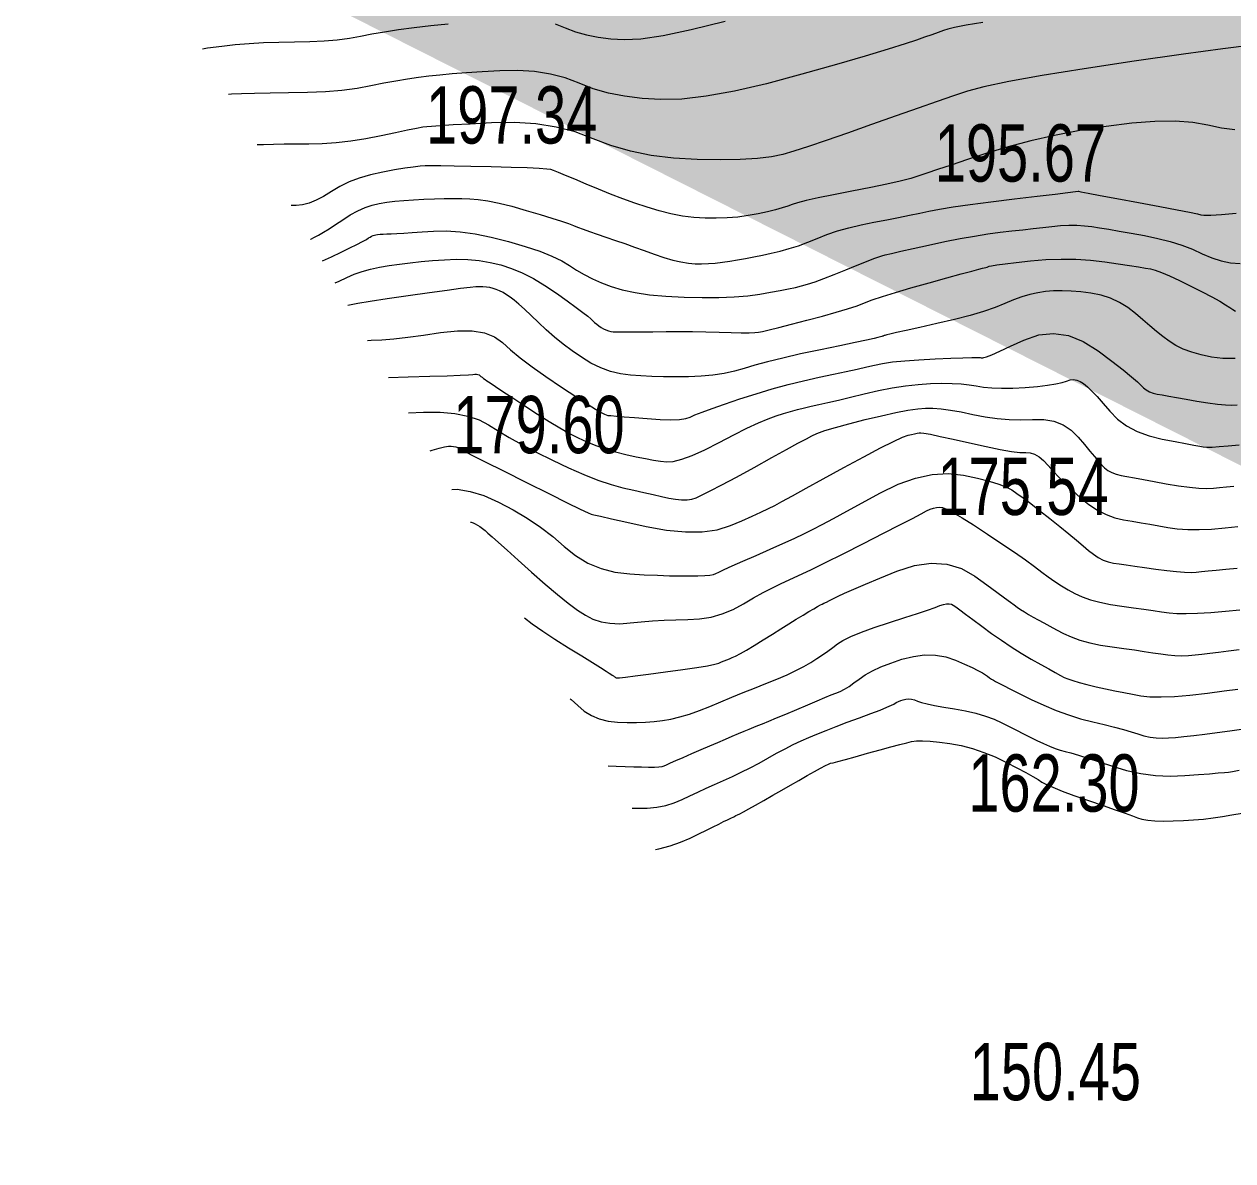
# Model space of a CAD drawing. Header units: metres. Extents: x 431006 to 434411, y 2469261 to 2473208.
# Drawn here: x 432199.1 to 432283.6, y 2470846.5 to 2470925.9 of the extents above; entities that cross this region are included whole.
import ezdxf

# ---------------------------------------------------------------- set-up
doc = ezdxf.new("R2010")
doc.units = ezdxf.units.M
doc.header["$MEASUREMENT"] = 0
for name, color, linetype, lineweight in [('CAO DO', 8, 'Continuous', 18), ('MH_DongMuc', 8, 'Continuous', 18), ('MH_DongMuc_Con', 8, 'Continuous', 18), ('thuc vat-ks', 8, 'Continuous', 18)]:
    doc.layers.add(name, color=color, linetype=linetype, lineweight=lineweight)
doc.styles.get("Standard").update_dxf_attribs({"font": 'arial.ttf'})
pattern_1 = [(0, (14.8, 7.6), (0, 20), [0, -20]), (0, (14.76, 7.848), (0, 20), [0, -20]), (0, (14.648, 8.07), (0, 20), [0, -20]), (0, (14.47, 8.248), (0, 20), [0, -20]), (0, (14.248, 8.36), (0, 20), [0, -20]), (0, (14, 8.4), (0, 20), [0, -20]), (0, (13.752, 8.36), (0, 20), [0, -20]), (0, (13.53, 8.248), (0, 20), [0, -20]), (0, (13.352, 8.07), (0, 20), [0, -20]), (0, (13.24, 7.848), (0, 20), [0, -20]), (0, (13.2, 7.6), (0, 20), [0, -20]), (0, (13.24, 7.352), (0, 20), [0, -20]), (0, (13.352, 7.13), (0, 20), [0, -20]), (0, (13.53, 6.952), (0, 20), [0, -20]), (0, (13.752, 6.84), (0, 20), [0, -20]), (0, (14, 6.8), (0, 20), [0, -20]), (0, (14.248, 6.84), (0, 20), [0, -20]), (0, (14.47, 6.952), (0, 20), [0, -20]), (0, (14.648, 7.13), (0, 20), [0, -20]), (0, (14.76, 7.352), (0, 20), [0, -20]), (0, (6.76, 15.352), (0, 20), [0, -20]), (0, (6.648, 15.13), (0, 20), [0, -20]), (0, (6.47, 14.952), (0, 20), [0, -20]), (0, (6.248, 14.84), (0, 20), [0, -20]), (0, (6, 14.8), (0, 20), [0, -20]), (0, (5.752, 14.84), (0, 20), [0, -20]), (0, (5.53, 14.952), (0, 20), [0, -20]), (0, (5.352, 15.13), (0, 20), [0, -20]), (0, (5.24, 15.352), (0, 20), [0, -20]), (0, (5.2, 15.6), (0, 20), [0, -20]), (0, (5.24, 15.848), (0, 20), [0, -20]), (0, (5.352, 16.07), (0, 20), [0, -20]), (0, (5.53, 16.248), (0, 20), [0, -20]), (0, (5.752, 16.36), (0, 20), [0, -20]), (0, (6, 16.4), (0, 20), [0, -20]), (0, (6.248, 16.36), (0, 20), [0, -20]), (0, (6.47, 16.248), (0, 20), [0, -20]), (0, (6.648, 16.07), (0, 20), [0, -20]), (0, (6.76, 15.848), (0, 20), [0, -20]), (0, (6.8, 15.6), (0, 20), [0, -20]), (0, (14, 4), (0, 20), [1.086, -18.914]), (0, (6, 12), (0, 20), [1.086, -18.914]), (90, (14, 4), (-20, 1e-15), [2.8, -17.2]), (90, (6, 12), (-20, 1e-15), [2.8, -17.2])]

msp = doc.modelspace()

# ---------------------------------------------------------------- hatches: boundary and pattern name
at = {"layer": 'thuc vat-ks'}
h = msp.add_hatch(dxfattribs=at)
h.set_pattern_fill('217B', color=9, scale=20, style=0, pattern_type=2)
h.set_pattern_definition(pattern_1)
edge = h.paths.add_edge_path()
edge.add_line((432575.457, 2470747.937), (432578.454, 2470760.209))
edge.add_line((432578.454, 2470760.209), (432590.329, 2470811.174))
edge.add_line((432590.329, 2470811.174), (432595.797, 2470826.052))
edge.add_line((432595.797, 2470826.052), (432582.638, 2470882.147))
edge.add_line((432582.638, 2470882.147), (432561.765, 2470924.616))
edge.add_line((432561.765, 2470924.616), (432540.583, 2470952.503))
edge.add_line((432540.583, 2470952.503), (432512.006, 2470982.444))
edge.add_line((432512.006, 2470982.444), (432503.661, 2470994.945))
edge.add_line((432503.661, 2470994.945), (432507.512, 2471000.395))
edge.add_line((432507.512, 2471000.395), (432535.434, 2470999.113))
edge.add_line((432535.434, 2470999.113), (432583.895, 2470965.456))
edge.add_line((432583.895, 2470965.456), (432610.211, 2470951.352))
edge.add_line((432610.211, 2470951.352), (432623.691, 2470947.826))
edge.add_line((432623.691, 2470947.826), (432634.282, 2470956.801))
edge.add_line((432634.282, 2470956.801), (432632.677, 2470968.341))
edge.add_line((432632.677, 2470968.341), (432599.942, 2470983.727))
edge.add_line((432599.942, 2470983.727), (432557.257, 2471004.241))
edge.add_line((432557.257, 2471004.241), (432524.495, 2471038.647))
edge.add_line((432524.495, 2471038.647), (432470.884, 2471087.745))
edge.add_line((432470.884, 2471087.745), (432456.121, 2471091.912))
edge.add_line((432456.121, 2471091.912), (432424.888, 2471086.787))
edge.add_line((432424.888, 2471086.787), (432396.646, 2471094.801))
edge.add_line((432396.646, 2471094.801), (432381.241, 2471097.365))
edge.add_line((432381.241, 2471097.365), (432364.873, 2471084.864))
edge.add_line((432364.873, 2471084.864), (432348.506, 2471068.517))
edge.add_line((432348.506, 2471068.517), (432326.04, 2471068.517))
edge.add_line((432326.04, 2471068.517), (432292.984, 2471081.338))
edge.add_line((432292.984, 2471081.338), (432248.921, 2471092.891))
edge.add_line((432248.921, 2471092.891), (432225.171, 2471096.097))
edge.add_line((432225.171, 2471096.097), (432214.581, 2471091.289))
edge.add_line((432214.581, 2471091.289), (432213.733, 2471062.473))
edge.add_line((432213.733, 2471062.473), (432205.657, 2470934.702))
h = msp.add_hatch(dxfattribs=at)
h.set_pattern_fill('217B', color=8, scale=20, style=0, pattern_type=2)
h.set_pattern_definition(pattern_1)
h.paths.add_polyline_path([(432372.385, 2470821.903), (432199.651, 2470839.669), (432199.149, 2470831.737), (432204.845, 2470808.981), (432302.084, 2470790.288), (432371.94, 2470787.082), (432383.815, 2470778.748), (432399.862, 2470740.924), (432412.713, 2470715.518), (432399.555, 2470680.899), (432402.764, 2470665.834), (432413.676, 2470658.141), (432432.29, 2470658.141), (432494.23, 2470701.734), (432557.547, 2470737.694), (432575.245, 2470747.066), (432578.454, 2470760.209), (432590.329, 2470811.174), (432595.797, 2470826.052), (432584.429, 2470874.513, -0.174545)])

# ---------------------------------------------------------------- linework, layer by layer
at = {"layer": 'MH_DongMuc', "color": 9, "lineweight": 0}
for points, elevation in [([(432266.11, 2470926.016), (432264.946, 2470925.82), (432264.133, 2470925.665), (432263.673, 2470925.552), (432263.359, 2470925.447), (432262.983, 2470925.319), (432262.544, 2470925.167), (432262.044, 2470924.99), (432261.481, 2470924.791), (432260.687, 2470924.525), (432259.488, 2470924.153), (432257.887, 2470923.675), (432255.883, 2470923.09), (432253.475, 2470922.398), (432250.993, 2470921.731), (432248.765, 2470921.221), (432246.791, 2470920.868), (432245.072, 2470920.672), (432243.606, 2470920.633), (432242.308, 2470920.71), (432241.09, 2470920.863), (432239.951, 2470921.091), (432238.893, 2470921.395), (432237.914, 2470921.774), (432236.941, 2470922.142), (432235.9, 2470922.413), (432234.791, 2470922.586), (432233.614, 2470922.663), (432232.369, 2470922.641), (432231.148, 2470922.571), (432230.042, 2470922.498), (432229.051, 2470922.424), (432228.175, 2470922.347), (432227.415, 2470922.269), (432226.69, 2470922.179), (432225.923, 2470922.065), (432225.113, 2470921.929), (432224.26, 2470921.77), (432223.364, 2470921.588), (432222.4, 2470921.413), (432221.343, 2470921.276), (432220.192, 2470921.177), (432218.948, 2470921.117), (432217.611, 2470921.094), (432216.324, 2470921.085), (432215.231, 2470921.067), (432214.333, 2470921.039), (432213.629, 2470921.001), (432213.421, 2470920.982)], 200), ([(432220.863, 2470907.829), (432221.152, 2470907.954), (432221.69, 2470908.206), (432222.196, 2470908.431), (432222.745, 2470908.628), (432223.338, 2470908.798), (432223.974, 2470908.94), (432224.652, 2470909.054), (432225.367, 2470909.15), (432226.108, 2470909.237), (432226.878, 2470909.317), (432227.674, 2470909.388), (432228.499, 2470909.451), (432229.327, 2470909.483), (432230.134, 2470909.463), (432230.921, 2470909.39), (432231.688, 2470909.264), (432232.435, 2470909.086), (432233.18, 2470908.844), (432233.942, 2470908.525), (432234.721, 2470908.13), (432235.518, 2470907.659), (432236.332, 2470907.111), (432237.085, 2470906.571), (432237.701, 2470906.122), (432238.178, 2470905.765), (432238.517, 2470905.498), (432238.718, 2470905.322), (432238.853, 2470905.195), (432238.994, 2470905.071), (432239.141, 2470904.952), (432239.295, 2470904.837), (432239.455, 2470904.726), (432239.619, 2470904.627), (432239.786, 2470904.547), (432239.954, 2470904.486), (432240.125, 2470904.443), (432240.297, 2470904.419), (432240.547, 2470904.407), (432240.948, 2470904.402), (432241.5, 2470904.402), (432242.203, 2470904.409), (432243.058, 2470904.422), (432243.987, 2470904.433), (432244.914, 2470904.435), (432245.839, 2470904.428), (432246.762, 2470904.412), (432247.682, 2470904.386), (432248.528, 2470904.363), (432249.226, 2470904.351), (432249.777, 2470904.351), (432250.18, 2470904.363), (432250.435, 2470904.387), (432250.716, 2470904.445), (432251.193, 2470904.557), (432251.868, 2470904.723), (432252.739, 2470904.944), (432253.807, 2470905.22), (432254.902, 2470905.511), (432255.853, 2470905.778), (432256.66, 2470906.021), (432257.322, 2470906.24), (432257.84, 2470906.435), (432258.378, 2470906.638), (432259.099, 2470906.879), (432260.002, 2470907.16), (432261.089, 2470907.479), (432262.358, 2470907.838), (432263.596, 2470908.18), (432264.587, 2470908.453), (432265.332, 2470908.657), (432265.831, 2470908.79), (432266.084, 2470908.854), (432266.207, 2470908.883), (432266.316, 2470908.911), (432266.411, 2470908.939), (432266.492, 2470908.967), (432266.559, 2470908.994), (432266.721, 2470909.031), (432267.09, 2470909.085), (432267.664, 2470909.159), (432268.444, 2470909.251), (432269.429, 2470909.361), (432270.508, 2470909.454), (432271.569, 2470909.494), (432272.61, 2470909.482), (432273.634, 2470909.416), (432274.638, 2470909.298), (432275.561, 2470909.163), (432276.34, 2470909.046), (432276.973, 2470908.948), (432277.462, 2470908.87), (432277.806, 2470908.81), (432278.137, 2470908.721), (432278.586, 2470908.556), (432279.152, 2470908.315), (432279.836, 2470907.998), (432280.638, 2470907.605), (432281.436, 2470907.2), (432282.106, 2470906.849), (432282.649, 2470906.551), (432283.066, 2470906.307), (432283.355, 2470906.117), (432283.567, 2470905.968), (432283.751, 2470905.849)], 190), ([(432227.502, 2470896.097), (432227.656, 2470896.148), (432228.144, 2470896.293), (432228.518, 2470896.383), (432228.778, 2470896.418), (432228.971, 2470896.417), (432229.143, 2470896.402), (432229.295, 2470896.372), (432229.427, 2470896.327), (432229.538, 2470896.268), (432229.806, 2470896.12), (432230.409, 2470895.808), (432231.348, 2470895.334), (432232.621, 2470894.696), (432234.23, 2470893.896), (432235.831, 2470893.102), (432237.084, 2470892.482), (432237.988, 2470892.038), (432238.544, 2470891.768), (432238.75, 2470891.673), (432238.93, 2470891.633), (432239.403, 2470891.529), (432240.17, 2470891.359), (432241.232, 2470891.125), (432242.587, 2470890.826), (432244.024, 2470890.564), (432245.331, 2470890.438), (432246.508, 2470890.449), (432247.556, 2470890.596), (432248.473, 2470890.881), (432249.279, 2470891.22), (432249.992, 2470891.53), (432250.612, 2470891.813), (432251.139, 2470892.068), (432251.572, 2470892.294), (432252.075, 2470892.569), (432252.808, 2470892.971), (432253.771, 2470893.498), (432254.965, 2470894.151), (432256.39, 2470894.931), (432257.802, 2470895.695), (432258.957, 2470896.304), (432259.856, 2470896.757), (432260.499, 2470897.054), (432260.885, 2470897.196), (432261.128, 2470897.254), (432261.338, 2470897.3), (432261.516, 2470897.334), (432261.663, 2470897.356), (432261.777, 2470897.366), (432261.992, 2470897.34), (432262.44, 2470897.257), (432263.121, 2470897.114), (432264.035, 2470896.914), (432265.181, 2470896.654), (432266.349, 2470896.397), (432267.325, 2470896.201), (432268.109, 2470896.067), (432268.702, 2470895.996), (432269.103, 2470895.986), (432269.41, 2470895.967), (432269.72, 2470895.868), (432270.032, 2470895.688), (432270.348, 2470895.428), (432270.667, 2470895.088), (432271.014, 2470894.693), (432271.414, 2470894.27), (432271.866, 2470893.819), (432272.372, 2470893.339), (432272.93, 2470892.831), (432273.518, 2470892.351), (432274.112, 2470891.956), (432274.712, 2470891.646), (432275.317, 2470891.422), (432275.929, 2470891.282), (432276.545, 2470891.183), (432277.162, 2470891.082), (432277.781, 2470890.977), (432278.403, 2470890.869), (432279.026, 2470890.758), (432279.685, 2470890.666), (432280.414, 2470890.616), (432281.213, 2470890.609), (432282.082, 2470890.643), (432283.021, 2470890.72), (432283.906, 2470890.808)], 180), ([(432239.944, 2470874.108), (432240.499, 2470874.085), (432241.131, 2470874.061), (432241.723, 2470874.04), (432242.275, 2470874.023), (432242.763, 2470874.014), (432243.165, 2470874.018), (432243.481, 2470874.035), (432243.71, 2470874.065), (432243.852, 2470874.109), (432244.009, 2470874.182), (432244.281, 2470874.304), (432244.668, 2470874.475), (432245.169, 2470874.693), (432245.786, 2470874.96), (432246.438, 2470875.241), (432247.046, 2470875.502), (432247.609, 2470875.744), (432248.127, 2470875.967), (432248.601, 2470876.169), (432249.035, 2470876.353), (432249.432, 2470876.52), (432249.792, 2470876.668), (432250.116, 2470876.798), (432250.403, 2470876.911), (432250.726, 2470877.039), (432251.159, 2470877.217), (432251.701, 2470877.445), (432252.352, 2470877.722), (432253.112, 2470878.048), (432253.874, 2470878.374), (432254.528, 2470878.651), (432255.074, 2470878.877), (432255.513, 2470879.053), (432255.845, 2470879.179), (432256.132, 2470879.3), (432256.438, 2470879.458), (432256.763, 2470879.655), (432257.107, 2470879.89), (432257.469, 2470880.163), (432257.886, 2470880.452), (432258.393, 2470880.734), (432258.99, 2470881.011), (432259.678, 2470881.281), (432260.456, 2470881.545), (432261.265, 2470881.75), (432262.044, 2470881.846), (432262.794, 2470881.833), (432263.515, 2470881.709), (432264.207, 2470881.476), (432264.832, 2470881.206), (432265.353, 2470880.97), (432265.768, 2470880.768), (432266.079, 2470880.601), (432266.285, 2470880.469), (432266.437, 2470880.358), (432266.582, 2470880.255), (432266.723, 2470880.161), (432266.858, 2470880.075), (432266.987, 2470879.998), (432267.189, 2470879.889), (432267.54, 2470879.709), (432268.041, 2470879.457), (432268.692, 2470879.134), (432269.493, 2470878.738), (432270.365, 2470878.331), (432271.23, 2470877.971), (432272.087, 2470877.659), (432272.938, 2470877.393), (432273.782, 2470877.175), (432274.58, 2470876.986), (432275.294, 2470876.807), (432275.925, 2470876.638), (432276.471, 2470876.479), (432276.934, 2470876.331), (432277.356, 2470876.205), (432277.783, 2470876.114), (432278.213, 2470876.058), (432278.648, 2470876.038), (432279.086, 2470876.053), (432279.573, 2470876.093), (432280.156, 2470876.151), (432280.833, 2470876.224), (432281.605, 2470876.315), (432282.471, 2470876.422), (432283.351, 2470876.539), (432284.164, 2470876.658)], 170)]:
    msp.add_lwpolyline(points, dxfattribs=dict(at, elevation=elevation))
at = {"layer": 'MH_DongMuc_Con', "color": 9, "lineweight": 0}
for points, elevation in [([(432211.609, 2470924.184), (432211.961, 2470924.238), (432212.962, 2470924.375), (432213.893, 2470924.478), (432214.864, 2470924.56), (432215.876, 2470924.618), (432216.927, 2470924.655), (432218.02, 2470924.669), (432219.094, 2470924.688), (432220.094, 2470924.737), (432221.019, 2470924.816), (432221.868, 2470924.926), (432222.643, 2470925.066), (432223.429, 2470925.22), (432224.314, 2470925.371), (432225.298, 2470925.518), (432226.381, 2470925.661), (432227.562, 2470925.801), (432228.762, 2470925.931)], 202), ([(432236.243, 2470925.913), (432236.944, 2470925.647), (432237.651, 2470925.374), (432238.414, 2470925.155), (432239.236, 2470924.99), (432240.114, 2470924.88), (432241.051, 2470924.824), (432242.216, 2470924.883), (432243.782, 2470925.118), (432245.747, 2470925.527), (432248.112, 2470926.111)], 202), ([(432284.897, 2470924.423), (432282.863, 2470924.179), (432280.124, 2470923.811), (432276.681, 2470923.317), (432273.178, 2470922.788), (432270.261, 2470922.314), (432267.931, 2470921.895), (432266.186, 2470921.53), (432265.028, 2470921.22), (432264.069, 2470920.9), (432262.92, 2470920.508), (432261.582, 2470920.044), (432260.056, 2470919.506), (432258.34, 2470918.896), (432256.643, 2470918.295), (432255.173, 2470917.785), (432253.931, 2470917.365), (432252.915, 2470917.036), (432252.127, 2470916.798), (432251.348, 2470916.63), (432250.362, 2470916.51), (432249.169, 2470916.439), (432247.769, 2470916.416), (432246.162, 2470916.442), (432244.502, 2470916.541), (432242.944, 2470916.736), (432241.488, 2470917.028), (432240.135, 2470917.416), (432238.883, 2470917.901), (432237.639, 2470918.371), (432236.309, 2470918.718), (432234.891, 2470918.94), (432233.386, 2470919.037), (432231.794, 2470919.01), (432230.305, 2470918.928), (432229.108, 2470918.859), (432228.203, 2470918.805), (432227.589, 2470918.764), (432227.268, 2470918.737), (432227, 2470918.696), (432226.548, 2470918.613), (432225.912, 2470918.487), (432225.091, 2470918.319), (432224.086, 2470918.109), (432223.005, 2470917.9), (432221.959, 2470917.737), (432220.946, 2470917.62), (432219.968, 2470917.549), (432219.023, 2470917.523), (432218.13, 2470917.518), (432217.308, 2470917.509), (432216.555, 2470917.496), (432215.872, 2470917.478), (432215.412, 2470917.462)], 198), ([(432283.717, 2470918.513), (432282.774, 2470918.647), (432281.825, 2470918.852), (432280.779, 2470919.041), (432279.545, 2470919.126), (432278.125, 2470919.108), (432276.517, 2470918.987), (432274.722, 2470918.762), (432272.877, 2470918.466), (432271.121, 2470918.13), (432269.453, 2470917.755), (432267.874, 2470917.341), (432266.383, 2470916.887), (432265.036, 2470916.445), (432263.887, 2470916.065), (432262.936, 2470915.747), (432262.185, 2470915.492), (432261.631, 2470915.299), (432261.081, 2470915.127), (432260.34, 2470914.934), (432259.408, 2470914.722), (432258.284, 2470914.49), (432256.968, 2470914.238), (432255.673, 2470913.991), (432254.607, 2470913.774), (432253.771, 2470913.587), (432253.166, 2470913.43), (432252.791, 2470913.303), (432252.488, 2470913.188), (432252.098, 2470913.066), (432251.622, 2470912.937), (432251.059, 2470912.801), (432250.409, 2470912.658), (432249.708, 2470912.528), (432248.987, 2470912.432), (432248.249, 2470912.371), (432247.492, 2470912.343), (432246.717, 2470912.35), (432245.928, 2470912.399), (432245.126, 2470912.5), (432244.314, 2470912.652), (432243.49, 2470912.856), (432242.654, 2470913.111), (432241.811, 2470913.401), (432240.964, 2470913.708), (432240.112, 2470914.033), (432239.255, 2470914.376), (432238.395, 2470914.735), (432237.606, 2470915.071), (432236.965, 2470915.339), (432236.472, 2470915.542), (432236.127, 2470915.678), (432235.929, 2470915.748), (432235.664, 2470915.784), (432235.115, 2470915.821), (432234.283, 2470915.859), (432233.168, 2470915.897), (432231.769, 2470915.936), (432230.352, 2470915.97), (432229.182, 2470915.994), (432228.26, 2470916.009), (432227.586, 2470916.013), (432227.16, 2470916.007), (432226.799, 2470915.981), (432226.321, 2470915.924), (432225.727, 2470915.836), (432225.017, 2470915.718), (432224.19, 2470915.568), (432223.339, 2470915.382), (432222.554, 2470915.154), (432221.837, 2470914.883), (432221.187, 2470914.57), (432220.603, 2470914.215), (432220.066, 2470913.874), (432219.551, 2470913.605), (432219.06, 2470913.408), (432218.592, 2470913.282), (432218.147, 2470913.229), (432217.808, 2470913.228)], 196), ([(432219.138, 2470910.879), (432219.162, 2470910.89), (432219.422, 2470911.015), (432219.709, 2470911.167), (432220.051, 2470911.366), (432220.446, 2470911.612), (432220.896, 2470911.904), (432221.399, 2470912.244), (432221.925, 2470912.58), (432222.444, 2470912.862), (432222.955, 2470913.09), (432223.457, 2470913.263), (432223.952, 2470913.381), (432224.47, 2470913.466), (432225.04, 2470913.538), (432225.664, 2470913.597), (432226.341, 2470913.643), (432227.071, 2470913.676), (432227.804, 2470913.699), (432228.491, 2470913.714), (432229.131, 2470913.72), (432229.724, 2470913.719), (432230.271, 2470913.71), (432230.848, 2470913.667), (432231.531, 2470913.564), (432232.321, 2470913.402), (432233.217, 2470913.18), (432234.219, 2470912.899), (432235.195, 2470912.608), (432236.012, 2470912.357), (432236.67, 2470912.146), (432237.168, 2470911.974), (432237.508, 2470911.843), (432237.807, 2470911.722), (432238.185, 2470911.579), (432238.64, 2470911.414), (432239.173, 2470911.229), (432239.785, 2470911.022), (432240.44, 2470910.801), (432241.105, 2470910.572), (432241.779, 2470910.336), (432242.464, 2470910.092), (432243.157, 2470909.841), (432243.83, 2470909.61), (432244.453, 2470909.427), (432245.024, 2470909.292), (432245.545, 2470909.205), (432246.014, 2470909.167), (432246.467, 2470909.163), (432246.936, 2470909.179), (432247.421, 2470909.215), (432247.923, 2470909.272), (432248.442, 2470909.349), (432248.978, 2470909.44), (432249.535, 2470909.541), (432250.111, 2470909.651), (432250.707, 2470909.77), (432251.323, 2470909.898), (432251.952, 2470910.045), (432252.587, 2470910.223), (432253.23, 2470910.431), (432253.879, 2470910.669), (432254.535, 2470910.937), (432255.221, 2470911.209), (432255.96, 2470911.459), (432256.753, 2470911.686), (432257.598, 2470911.892), (432258.497, 2470912.075), (432259.392, 2470912.243), (432260.224, 2470912.404), (432260.993, 2470912.558), (432261.701, 2470912.705), (432262.345, 2470912.844), (432263.075, 2470912.987), (432264.037, 2470913.145), (432265.231, 2470913.317), (432266.656, 2470913.503), (432268.314, 2470913.704), (432269.911, 2470913.892), (432271.155, 2470914.038), (432272.045, 2470914.142), (432272.581, 2470914.205), (432272.764, 2470914.227), (432272.769, 2470914.227), (432272.775, 2470914.227), (432272.78, 2470914.227), (432272.785, 2470914.227), (432272.79, 2470914.227), (432272.961, 2470914.195), (432273.464, 2470914.102), (432274.3, 2470913.946), (432275.469, 2470913.729), (432276.97, 2470913.451), (432278.479, 2470913.168), (432279.669, 2470912.94), (432280.54, 2470912.766), (432281.093, 2470912.647), (432281.327, 2470912.582), (432281.539, 2470912.561), (432282.022, 2470912.573), (432282.778, 2470912.617), (432283.806, 2470912.695)], 194), ([(432219.994, 2470909.365), (432220.625, 2470909.652), (432221.286, 2470909.971), (432221.895, 2470910.273), (432222.392, 2470910.524), (432222.777, 2470910.724), (432223.05, 2470910.872), (432223.21, 2470910.97), (432223.314, 2470911.036), (432223.417, 2470911.092), (432223.518, 2470911.136), (432223.617, 2470911.171), (432223.714, 2470911.194), (432223.835, 2470911.211), (432224.003, 2470911.228), (432224.218, 2470911.243), (432224.48, 2470911.256), (432224.79, 2470911.268), (432225.174, 2470911.285), (432225.662, 2470911.311), (432226.252, 2470911.346), (432226.944, 2470911.392), (432227.74, 2470911.446), (432228.627, 2470911.465), (432229.594, 2470911.403), (432230.641, 2470911.259), (432231.768, 2470911.034), (432232.975, 2470910.729), (432234.144, 2470910.384), (432235.155, 2470910.043), (432236.009, 2470909.706), (432236.705, 2470909.373), (432237.244, 2470909.043), (432237.729, 2470908.722), (432238.263, 2470908.415), (432238.846, 2470908.123), (432239.477, 2470907.844), (432240.158, 2470907.58), (432240.925, 2470907.344), (432241.816, 2470907.151), (432242.832, 2470907), (432243.972, 2470906.893), (432245.236, 2470906.829), (432246.509, 2470906.803), (432247.676, 2470906.813), (432248.735, 2470906.857), (432249.688, 2470906.936), (432250.534, 2470907.049), (432251.285, 2470907.177), (432251.952, 2470907.298), (432252.535, 2470907.412), (432253.034, 2470907.519), (432253.45, 2470907.62), (432253.872, 2470907.743), (432254.393, 2470907.917), (432255.013, 2470908.143), (432255.73, 2470908.421), (432256.546, 2470908.75), (432257.338, 2470909.073), (432257.984, 2470909.333), (432258.483, 2470909.529), (432258.836, 2470909.661), (432259.042, 2470909.73), (432259.279, 2470909.789), (432259.724, 2470909.893), (432260.376, 2470910.041), (432261.236, 2470910.233), (432262.304, 2470910.47), (432263.442, 2470910.713), (432264.513, 2470910.924), (432265.516, 2470911.103), (432266.453, 2470911.249), (432267.321, 2470911.363), (432268.134, 2470911.458), (432268.902, 2470911.547), (432269.625, 2470911.63), (432270.303, 2470911.706), (432270.937, 2470911.776), (432271.536, 2470911.829), (432272.114, 2470911.854), (432272.67, 2470911.852), (432273.203, 2470911.821), (432273.714, 2470911.762), (432274.261, 2470911.679), (432274.902, 2470911.574), (432275.637, 2470911.447), (432276.466, 2470911.3), (432277.388, 2470911.13), (432278.326, 2470910.936), (432279.2, 2470910.712), (432280.009, 2470910.459), (432280.755, 2470910.177), (432281.437, 2470909.866), (432282.09, 2470909.578), (432282.747, 2470909.368), (432283.41, 2470909.235), (432284.079, 2470909.179)], 192), ([(432283.741, 2470902.557), (432282.864, 2470902.559), (432282.071, 2470902.649), (432281.353, 2470902.801), (432280.699, 2470902.987), (432280.11, 2470903.21), (432279.584, 2470903.467), (432279.123, 2470903.76), (432278.686, 2470904.086), (432278.231, 2470904.442), (432277.76, 2470904.828), (432277.272, 2470905.245), (432276.768, 2470905.691), (432276.233, 2470906.117), (432275.655, 2470906.472), (432275.033, 2470906.756), (432274.368, 2470906.968), (432273.66, 2470907.11), (432272.95, 2470907.2), (432272.278, 2470907.256), (432271.645, 2470907.28), (432271.051, 2470907.27), (432270.495, 2470907.228), (432269.952, 2470907.148), (432269.396, 2470907.025), (432268.827, 2470906.858), (432268.245, 2470906.65), (432267.65, 2470906.398), (432266.977, 2470906.123), (432266.165, 2470905.845), (432265.211, 2470905.563), (432264.117, 2470905.278), (432262.883, 2470904.99), (432261.7, 2470904.726), (432260.762, 2470904.517), (432260.068, 2470904.36), (432259.618, 2470904.257), (432259.412, 2470904.207), (432259.334, 2470904.185), (432259.267, 2470904.165), (432259.212, 2470904.148), (432259.167, 2470904.133), (432259.134, 2470904.121), (432259.098, 2470904.107), (432259.042, 2470904.09), (432258.969, 2470904.069), (432258.877, 2470904.044), (432258.766, 2470904.015), (432258.51, 2470903.956), (432257.983, 2470903.842), (432257.183, 2470903.672), (432256.111, 2470903.446), (432254.766, 2470903.165), (432253.369, 2470902.866), (432252.138, 2470902.585), (432251.073, 2470902.322), (432250.174, 2470902.078), (432249.441, 2470901.852), (432248.765, 2470901.655), (432248.037, 2470901.499), (432247.258, 2470901.383), (432246.427, 2470901.307), (432245.544, 2470901.272), (432244.655, 2470901.264), (432243.807, 2470901.271), (432242.999, 2470901.293), (432242.23, 2470901.33), (432241.502, 2470901.382), (432240.798, 2470901.48), (432240.102, 2470901.654), (432239.416, 2470901.904), (432238.738, 2470902.231), (432238.068, 2470902.635), (432237.416, 2470903.086), (432236.789, 2470903.554), (432236.188, 2470904.04), (432235.612, 2470904.544), (432235.062, 2470905.065), (432234.553, 2470905.56), (432234.101, 2470905.985), (432233.706, 2470906.34), (432233.369, 2470906.625), (432233.088, 2470906.839), (432232.839, 2470907.007), (432232.595, 2470907.151), (432232.356, 2470907.272), (432232.123, 2470907.37), (432231.895, 2470907.444), (432231.666, 2470907.499), (432231.431, 2470907.537), (432231.19, 2470907.559), (432230.943, 2470907.566), (432230.689, 2470907.556), (432230.295, 2470907.516), (432229.627, 2470907.434), (432228.683, 2470907.308), (432227.466, 2470907.14), (432225.974, 2470906.928), (432224.496, 2470906.713), (432223.321, 2470906.533), (432222.45, 2470906.389), (432221.882, 2470906.28), (432221.759, 2470906.246)], 188), ([(432223.139, 2470903.806), (432223.382, 2470903.823), (432224.123, 2470903.859), (432224.978, 2470903.931), (432225.947, 2470904.038), (432227.031, 2470904.18), (432228.229, 2470904.358), (432229.406, 2470904.487), (432230.429, 2470904.482), (432231.296, 2470904.343), (432232.008, 2470904.071), (432232.565, 2470903.665), (432233.113, 2470903.162), (432233.799, 2470902.598), (432234.622, 2470901.974), (432235.583, 2470901.289), (432236.681, 2470900.544), (432237.744, 2470899.845), (432238.6, 2470899.299), (432239.248, 2470898.906), (432239.688, 2470898.666), (432239.921, 2470898.578), (432240.134, 2470898.561), (432240.515, 2470898.529), (432241.065, 2470898.484), (432241.783, 2470898.425), (432242.67, 2470898.352), (432243.566, 2470898.293), (432244.315, 2470898.274), (432244.916, 2470898.295), (432245.369, 2470898.357), (432245.674, 2470898.459), (432245.997, 2470898.608), (432246.504, 2470898.809), (432247.195, 2470899.062), (432248.07, 2470899.367), (432249.129, 2470899.725), (432250.271, 2470900.092), (432251.395, 2470900.428), (432252.502, 2470900.73), (432253.592, 2470901.001), (432254.664, 2470901.238), (432255.669, 2470901.45), (432256.56, 2470901.642), (432257.337, 2470901.813), (432257.998, 2470901.964), (432258.545, 2470902.095), (432259.106, 2470902.209), (432259.809, 2470902.309), (432260.655, 2470902.394), (432261.645, 2470902.465), (432262.777, 2470902.521), (432263.864, 2470902.564), (432264.718, 2470902.596), (432265.339, 2470902.616), (432265.728, 2470902.624), (432265.883, 2470902.621), (432265.927, 2470902.614), (432265.979, 2470902.609), (432266.039, 2470902.607), (432266.107, 2470902.609), (432266.184, 2470902.613), (432266.361, 2470902.666), (432266.728, 2470902.815), (432267.285, 2470903.06), (432268.034, 2470903.401), (432268.973, 2470903.837), (432270.008, 2470904.195), (432271.046, 2470904.298), (432272.085, 2470904.148), (432273.126, 2470903.744), (432274.169, 2470903.087), (432275.123, 2470902.363), (432275.899, 2470901.759), (432276.496, 2470901.275), (432276.915, 2470900.912), (432277.156, 2470900.669), (432277.322, 2470900.499), (432277.518, 2470900.354), (432277.743, 2470900.234), (432277.999, 2470900.139), (432278.284, 2470900.07), (432278.635, 2470900.005), (432279.088, 2470899.923), (432279.644, 2470899.825), (432280.302, 2470899.711), (432281.063, 2470899.58), (432281.825, 2470899.458), (432282.486, 2470899.37), (432283.047, 2470899.315), (432283.508, 2470899.295), (432283.869, 2470899.308)], 186), ([(432224.6, 2470901.226), (432225.959, 2470901.271), (432227.475, 2470901.314), (432228.687, 2470901.352), (432229.593, 2470901.386), (432230.193, 2470901.415), (432230.489, 2470901.439), (432230.624, 2470901.454), (432230.741, 2470901.454), (432230.84, 2470901.438), (432230.921, 2470901.407), (432230.985, 2470901.36), (432231.048, 2470901.302), (432231.128, 2470901.237), (432231.226, 2470901.163), (432231.34, 2470901.082), (432231.471, 2470900.993), (432231.689, 2470900.848), (432232.062, 2470900.601), (432232.59, 2470900.25), (432233.274, 2470899.797), (432234.113, 2470899.24), (432234.996, 2470898.664), (432235.811, 2470898.152), (432236.558, 2470897.705), (432237.238, 2470897.322), (432237.849, 2470897.003), (432238.445, 2470896.727), (432239.075, 2470896.474), (432239.741, 2470896.244), (432240.442, 2470896.036), (432241.178, 2470895.851), (432241.895, 2470895.691), (432242.539, 2470895.56), (432243.109, 2470895.458), (432243.605, 2470895.383), (432244.028, 2470895.337), (432244.483, 2470895.366), (432245.078, 2470895.516), (432245.813, 2470895.788), (432246.686, 2470896.18), (432247.7, 2470896.693), (432248.725, 2470897.227), (432249.635, 2470897.679), (432250.431, 2470898.051), (432251.111, 2470898.342), (432251.676, 2470898.551), (432252.18, 2470898.714), (432252.676, 2470898.861), (432253.165, 2470898.995), (432253.646, 2470899.114), (432254.118, 2470899.219), (432254.642, 2470899.332), (432255.274, 2470899.476), (432256.015, 2470899.65), (432256.865, 2470899.855), (432257.823, 2470900.091), (432258.819, 2470900.32), (432259.778, 2470900.505), (432260.702, 2470900.648), (432261.591, 2470900.747), (432262.443, 2470900.802), (432263.24, 2470900.823), (432263.958, 2470900.816), (432264.6, 2470900.782), (432265.163, 2470900.721), (432265.649, 2470900.632), (432266.144, 2470900.547), (432266.733, 2470900.494), (432267.417, 2470900.475), (432268.195, 2470900.489), (432269.067, 2470900.537), (432269.919, 2470900.606), (432270.634, 2470900.684), (432271.212, 2470900.771), (432271.654, 2470900.868), (432271.959, 2470900.974), (432272.196, 2470901.056), (432272.433, 2470901.079), (432272.67, 2470901.045), (432272.908, 2470900.953), (432273.147, 2470900.802), (432273.411, 2470900.581), (432273.726, 2470900.277), (432274.091, 2470899.89), (432274.507, 2470899.42), (432274.973, 2470898.867), (432275.514, 2470898.313), (432276.15, 2470897.841), (432276.884, 2470897.452), (432277.714, 2470897.144), (432278.641, 2470896.918), (432279.536, 2470896.749), (432280.27, 2470896.611), (432280.843, 2470896.504), (432281.255, 2470896.428), (432281.507, 2470896.383), (432281.744, 2470896.365), (432282.113, 2470896.369), (432282.615, 2470896.394), (432283.25, 2470896.442), (432284.017, 2470896.512)], 184), ([(432225.997, 2470898.756), (432227.05, 2470898.805), (432228.203, 2470898.802), (432229.233, 2470898.711), (432230.142, 2470898.532), (432230.928, 2470898.265), (432231.591, 2470897.909), (432232.251, 2470897.491), (432233.026, 2470897.036), (432233.916, 2470896.544), (432234.92, 2470896.015), (432236.039, 2470895.449), (432237.178, 2470894.905), (432238.241, 2470894.441), (432239.227, 2470894.057), (432240.137, 2470893.754), (432240.971, 2470893.53), (432241.736, 2470893.354), (432242.439, 2470893.193), (432243.08, 2470893.048), (432243.659, 2470892.918), (432244.176, 2470892.803), (432244.642, 2470892.718), (432245.065, 2470892.677), (432245.447, 2470892.681), (432245.786, 2470892.729), (432246.083, 2470892.821), (432246.466, 2470892.997), (432247.062, 2470893.298), (432247.871, 2470893.724), (432248.894, 2470894.274), (432250.131, 2470894.948), (432251.366, 2470895.626), (432252.387, 2470896.186), (432253.192, 2470896.627), (432253.783, 2470896.951), (432254.158, 2470897.156), (432254.521, 2470897.319), (432255.076, 2470897.512), (432255.821, 2470897.737), (432256.758, 2470897.992), (432257.885, 2470898.28), (432259.033, 2470898.554), (432260.029, 2470898.772), (432260.874, 2470898.933), (432261.568, 2470899.037), (432262.11, 2470899.084), (432262.616, 2470899.082), (432263.199, 2470899.036), (432263.86, 2470898.948), (432264.599, 2470898.817), (432265.415, 2470898.643), (432266.266, 2470898.473), (432267.109, 2470898.353), (432267.942, 2470898.284), (432268.767, 2470898.265), (432269.584, 2470898.296), (432270.361, 2470898.292), (432271.069, 2470898.166), (432271.707, 2470897.919), (432272.275, 2470897.551), (432272.774, 2470897.06), (432273.21, 2470896.542), (432273.591, 2470896.088), (432273.917, 2470895.699), (432274.187, 2470895.375), (432274.403, 2470895.116), (432274.607, 2470894.905), (432274.845, 2470894.726), (432275.117, 2470894.578), (432275.422, 2470894.463), (432275.761, 2470894.38), (432276.171, 2470894.303), (432276.692, 2470894.207), (432277.324, 2470894.091), (432278.065, 2470893.956), (432278.917, 2470893.802), (432279.775, 2470893.658), (432280.534, 2470893.556), (432281.193, 2470893.495), (432281.754, 2470893.474), (432282.216, 2470893.495), (432282.648, 2470893.538), (432283.123, 2470893.586), (432283.64, 2470893.636)], 182), ([(432229.022, 2470893.41), (432229.403, 2470893.414), (432230.296, 2470893.269), (432231.255, 2470892.973), (432232.282, 2470892.524), (432233.313, 2470891.982), (432234.287, 2470891.401), (432235.204, 2470890.782), (432236.063, 2470890.126), (432236.865, 2470889.432), (432237.667, 2470888.785), (432238.526, 2470888.268), (432239.441, 2470887.882), (432240.414, 2470887.627), (432241.443, 2470887.503), (432242.457, 2470887.45), (432243.384, 2470887.41), (432244.223, 2470887.382), (432244.976, 2470887.367), (432245.641, 2470887.364), (432246.211, 2470887.374), (432246.679, 2470887.395), (432247.043, 2470887.429), (432247.305, 2470887.476), (432247.463, 2470887.534), (432247.662, 2470887.637), (432248.043, 2470887.815), (432248.607, 2470888.068), (432249.354, 2470888.397), (432250.283, 2470888.802), (432251.259, 2470889.229), (432252.143, 2470889.625), (432252.937, 2470889.99), (432253.64, 2470890.325), (432254.252, 2470890.629), (432254.892, 2470890.961), (432255.678, 2470891.378), (432256.61, 2470891.881), (432257.688, 2470892.469), (432258.912, 2470893.144), (432260.184, 2470893.767), (432261.405, 2470894.205), (432262.576, 2470894.457), (432263.697, 2470894.523), (432264.767, 2470894.403), (432265.737, 2470894.191), (432266.56, 2470893.981), (432267.234, 2470893.774), (432267.759, 2470893.57), (432268.136, 2470893.368), (432268.484, 2470893.129), (432268.922, 2470892.81), (432269.45, 2470892.413), (432270.068, 2470891.937), (432270.776, 2470891.382), (432271.487, 2470890.817), (432272.114, 2470890.312), (432272.657, 2470889.866), (432273.116, 2470889.479), (432273.492, 2470889.152), (432273.827, 2470888.878), (432274.169, 2470888.653), (432274.515, 2470888.476), (432274.867, 2470888.347), (432275.224, 2470888.266), (432275.63, 2470888.204), (432276.129, 2470888.13), (432276.721, 2470888.045), (432277.406, 2470887.948), (432278.183, 2470887.84), (432278.956, 2470887.741), (432279.625, 2470887.671), (432280.191, 2470887.629), (432280.653, 2470887.617), (432281.012, 2470887.632), (432281.372, 2470887.668), (432281.837, 2470887.713), (432282.408, 2470887.768), (432283.085, 2470887.833), (432283.866, 2470887.907)], 178), ([(432230.314, 2470891.127), (432230.363, 2470891.119), (432230.504, 2470891.075), (432230.654, 2470891.01), (432230.814, 2470890.922), (432230.983, 2470890.813), (432231.161, 2470890.682), (432231.348, 2470890.53), (432231.544, 2470890.356), (432231.826, 2470890.099), (432232.27, 2470889.699), (432232.877, 2470889.155), (432233.647, 2470888.469), (432234.579, 2470887.638), (432235.541, 2470886.796), (432236.398, 2470886.073), (432237.151, 2470885.47), (432237.801, 2470884.985), (432238.346, 2470884.62), (432238.866, 2470884.354), (432239.439, 2470884.167), (432240.066, 2470884.059), (432240.747, 2470884.029), (432241.481, 2470884.079), (432242.25, 2470884.159), (432243.036, 2470884.223), (432243.838, 2470884.27), (432244.656, 2470884.3), (432245.491, 2470884.313), (432246.321, 2470884.36), (432247.127, 2470884.494), (432247.908, 2470884.713), (432248.665, 2470885.019), (432249.396, 2470885.411), (432250.1, 2470885.826), (432250.77, 2470886.203), (432251.408, 2470886.541), (432252.014, 2470886.84), (432252.586, 2470887.1), (432253.239, 2470887.395), (432254.084, 2470887.796), (432255.122, 2470888.303), (432256.352, 2470888.917), (432257.775, 2470889.638), (432259.167, 2470890.348), (432260.304, 2470890.931), (432261.185, 2470891.385), (432261.811, 2470891.711), (432262.182, 2470891.91), (432262.421, 2470892.027), (432262.65, 2470892.109), (432262.87, 2470892.156), (432263.08, 2470892.169), (432263.281, 2470892.146), (432263.564, 2470892.04), (432264.021, 2470891.8), (432264.652, 2470891.428), (432265.456, 2470890.923), (432266.435, 2470890.285), (432267.438, 2470889.616), (432268.319, 2470889.016), (432269.077, 2470888.486), (432269.711, 2470888.026), (432270.223, 2470887.636), (432270.676, 2470887.292), (432271.133, 2470886.97), (432271.596, 2470886.671), (432272.064, 2470886.393), (432272.536, 2470886.138), (432273.047, 2470885.908), (432273.632, 2470885.703), (432274.288, 2470885.525), (432275.017, 2470885.372), (432275.819, 2470885.246), (432276.622, 2470885.138), (432277.352, 2470885.039), (432278.011, 2470884.949), (432278.597, 2470884.869), (432279.112, 2470884.799), (432279.652, 2470884.75), (432280.318, 2470884.737), (432281.108, 2470884.758), (432282.022, 2470884.814), (432283.061, 2470884.905), (432284.057, 2470885.003)], 176), ([(432234.103, 2470884.43), (432234.634, 2470884.028), (432235.365, 2470883.515), (432236.208, 2470882.956), (432237.164, 2470882.351), (432238.088, 2470881.779), (432238.835, 2470881.315), (432239.405, 2470880.961), (432239.798, 2470880.715), (432240.014, 2470880.579), (432240.132, 2470880.503), (432240.229, 2470880.438), (432240.306, 2470880.384), (432240.362, 2470880.341), (432240.397, 2470880.31), (432240.425, 2470880.286), (432240.455, 2470880.268), (432240.488, 2470880.254), (432240.525, 2470880.245), (432240.565, 2470880.241), (432240.733, 2470880.256), (432241.156, 2470880.306), (432241.833, 2470880.391), (432242.764, 2470880.51), (432243.95, 2470880.664), (432245.15, 2470880.826), (432246.122, 2470880.969), (432246.868, 2470881.093), (432247.387, 2470881.197), (432247.678, 2470881.283), (432247.858, 2470881.359), (432248.04, 2470881.434), (432248.225, 2470881.509), (432248.413, 2470881.584), (432248.603, 2470881.658), (432248.843, 2470881.767), (432249.178, 2470881.945), (432249.609, 2470882.193), (432250.136, 2470882.511), (432250.758, 2470882.899), (432251.406, 2470883.306), (432252.009, 2470883.682), (432252.567, 2470884.028), (432253.08, 2470884.343), (432253.547, 2470884.627), (432253.957, 2470884.873), (432254.296, 2470885.074), (432254.564, 2470885.228), (432254.762, 2470885.336), (432254.889, 2470885.399), (432255.007, 2470885.453), (432255.178, 2470885.535), (432255.402, 2470885.645), (432255.678, 2470885.784), (432256.007, 2470885.951), (432256.455, 2470886.166), (432257.087, 2470886.447), (432257.904, 2470886.796), (432258.906, 2470887.211), (432260.092, 2470887.693), (432261.333, 2470888.091), (432262.5, 2470888.255), (432263.591, 2470888.185), (432264.608, 2470887.881), (432265.55, 2470887.342), (432266.384, 2470886.737), (432267.076, 2470886.234), (432267.626, 2470885.832), (432268.034, 2470885.533), (432268.301, 2470885.336), (432268.51, 2470885.185), (432268.747, 2470885.025), (432269.012, 2470884.855), (432269.304, 2470884.677), (432269.623, 2470884.49), (432269.974, 2470884.291), (432270.361, 2470884.079), (432270.783, 2470883.852), (432271.241, 2470883.61), (432271.735, 2470883.355), (432272.28, 2470883.108), (432272.893, 2470882.89), (432273.574, 2470882.701), (432274.322, 2470882.542), (432275.139, 2470882.413), (432275.955, 2470882.301), (432276.702, 2470882.195), (432277.381, 2470882.095), (432277.991, 2470882.002), (432278.533, 2470881.914), (432279.034, 2470881.844), (432279.525, 2470881.803), (432280.004, 2470881.789), (432280.471, 2470881.805), (432280.927, 2470881.848), (432281.411, 2470881.91), (432281.961, 2470881.977), (432282.576, 2470882.051), (432283.258, 2470882.132), (432284.005, 2470882.219)], 174), ([(432237.292, 2470878.794), (432237.358, 2470878.738), (432237.811, 2470878.307), (432238.262, 2470877.918), (432238.766, 2470877.609), (432239.321, 2470877.38), (432239.929, 2470877.229), (432240.589, 2470877.159), (432241.264, 2470877.138), (432241.915, 2470877.139), (432242.544, 2470877.16), (432243.149, 2470877.203), (432243.731, 2470877.267), (432244.32, 2470877.366), (432244.946, 2470877.515), (432245.608, 2470877.713), (432246.307, 2470877.961), (432247.043, 2470878.258), (432247.802, 2470878.579), (432248.573, 2470878.898), (432249.356, 2470879.215), (432250.15, 2470879.531), (432250.955, 2470879.845), (432251.73, 2470880.154), (432252.43, 2470880.457), (432253.057, 2470880.752), (432253.61, 2470881.041), (432254.089, 2470881.324), (432254.517, 2470881.598), (432254.917, 2470881.864), (432255.289, 2470882.122), (432255.633, 2470882.372), (432255.949, 2470882.613), (432256.336, 2470882.864), (432256.895, 2470883.139), (432257.623, 2470883.441), (432258.523, 2470883.768), (432259.593, 2470884.121), (432260.659, 2470884.461), (432261.544, 2470884.747), (432262.248, 2470884.981), (432262.771, 2470885.162), (432263.114, 2470885.29), (432263.353, 2470885.373), (432263.565, 2470885.419), (432263.75, 2470885.427), (432263.908, 2470885.398), (432264.039, 2470885.332), (432264.213, 2470885.204), (432264.499, 2470884.992), (432264.897, 2470884.695), (432265.408, 2470884.313), (432266.032, 2470883.847), (432266.714, 2470883.348), (432267.401, 2470882.87), (432268.093, 2470882.413), (432268.791, 2470881.977), (432269.494, 2470881.56), (432270.15, 2470881.185), (432270.708, 2470880.869), (432271.168, 2470880.614), (432271.528, 2470880.419), (432271.791, 2470880.283), (432272.05, 2470880.173), (432272.402, 2470880.053), (432272.846, 2470879.923), (432273.382, 2470879.782), (432274.011, 2470879.631), (432274.676, 2470879.481), (432275.32, 2470879.343), (432275.945, 2470879.217), (432276.549, 2470879.104), (432277.134, 2470879.002), (432277.78, 2470878.933), (432278.568, 2470878.916), (432279.5, 2470878.951), (432280.575, 2470879.038), (432281.794, 2470879.178), (432282.969, 2470879.33), (432283.918, 2470879.452)], 172), ([(432241.621, 2470871.143), (432241.954, 2470871.137), (432242.665, 2470871.144), (432243.336, 2470871.208), (432243.966, 2470871.33), (432244.555, 2470871.508), (432245.103, 2470871.743), (432245.641, 2470872.008), (432246.198, 2470872.274), (432246.775, 2470872.541), (432247.372, 2470872.809), (432247.988, 2470873.079), (432248.614, 2470873.357), (432249.237, 2470873.652), (432249.859, 2470873.964), (432250.48, 2470874.293), (432251.099, 2470874.638), (432251.707, 2470874.979), (432252.298, 2470875.294), (432252.87, 2470875.584), (432253.423, 2470875.849), (432253.958, 2470876.088), (432254.52, 2470876.324), (432255.153, 2470876.579), (432255.857, 2470876.854), (432256.633, 2470877.147), (432257.481, 2470877.459), (432258.284, 2470877.754), (432258.926, 2470877.999), (432259.408, 2470878.191), (432259.73, 2470878.332), (432259.891, 2470878.421), (432259.981, 2470878.484), (432260.092, 2470878.545), (432260.221, 2470878.605), (432260.371, 2470878.664), (432260.54, 2470878.721), (432260.723, 2470878.763), (432260.915, 2470878.774), (432261.116, 2470878.755), (432261.326, 2470878.705), (432261.545, 2470878.626), (432261.827, 2470878.528), (432262.226, 2470878.425), (432262.742, 2470878.316), (432263.376, 2470878.201), (432264.126, 2470878.081), (432264.906, 2470877.944), (432265.627, 2470877.778), (432266.29, 2470877.583), (432266.895, 2470877.358), (432267.441, 2470877.105), (432267.952, 2470876.842), (432268.452, 2470876.586), (432268.941, 2470876.339), (432269.419, 2470876.1), (432269.886, 2470875.868), (432270.334, 2470875.657), (432270.755, 2470875.475), (432271.151, 2470875.323), (432271.519, 2470875.202), (432271.862, 2470875.111), (432272.257, 2470875.008), (432272.784, 2470874.854), (432273.443, 2470874.647), (432274.233, 2470874.388), (432275.156, 2470874.076), (432276.149, 2470873.78), (432277.152, 2470873.567), (432278.164, 2470873.436), (432279.184, 2470873.388), (432280.214, 2470873.423), (432281.164, 2470873.493), (432281.944, 2470873.554), (432282.555, 2470873.604), (432282.995, 2470873.643), (432283.266, 2470873.672), (432283.547, 2470873.718), (432284.016, 2470873.811)], 168), ([(432243.255, 2470868.256), (432243.481, 2470868.302), (432244.262, 2470868.514), (432244.988, 2470868.765), (432245.658, 2470869.056), (432246.265, 2470869.351), (432246.804, 2470869.613), (432247.273, 2470869.842), (432247.673, 2470870.039), (432248.004, 2470870.204), (432248.28, 2470870.341), (432248.516, 2470870.457), (432248.711, 2470870.551), (432248.866, 2470870.624), (432248.98, 2470870.675), (432249.129, 2470870.748), (432249.386, 2470870.886), (432249.753, 2470871.089), (432250.228, 2470871.357), (432250.812, 2470871.69), (432251.443, 2470872.051), (432252.061, 2470872.405), (432252.666, 2470872.75), (432253.256, 2470873.088), (432253.833, 2470873.418), (432254.355, 2470873.713), (432254.78, 2470873.947), (432255.107, 2470874.119), (432255.338, 2470874.23), (432255.472, 2470874.28), (432255.644, 2470874.322), (432255.989, 2470874.414), (432256.506, 2470874.553), (432257.197, 2470874.741), (432258.06, 2470874.977), (432258.943, 2470875.218), (432259.691, 2470875.42), (432260.306, 2470875.584), (432260.787, 2470875.709), (432261.135, 2470875.796), (432261.466, 2470875.844), (432261.898, 2470875.855), (432262.433, 2470875.829), (432263.069, 2470875.766), (432263.807, 2470875.665), (432264.596, 2470875.516), (432265.385, 2470875.309), (432266.175, 2470875.045), (432266.965, 2470874.722), (432267.756, 2470874.341), (432268.487, 2470873.959), (432269.101, 2470873.631), (432269.595, 2470873.357), (432269.971, 2470873.138), (432270.229, 2470872.974), (432270.518, 2470872.812), (432270.988, 2470872.603), (432271.639, 2470872.345), (432272.471, 2470872.039), (432273.483, 2470871.685), (432274.503, 2470871.335), (432275.355, 2470871.038), (432276.039, 2470870.796), (432276.556, 2470870.608), (432276.906, 2470870.475), (432277.218, 2470870.381), (432277.624, 2470870.312), (432278.122, 2470870.268), (432278.714, 2470870.249), (432279.399, 2470870.256), (432280.122, 2470870.283), (432280.827, 2470870.327), (432281.515, 2470870.388), (432282.185, 2470870.465), (432282.837, 2470870.558), (432283.508, 2470870.671), (432284.231, 2470870.806)], 166)]:
    msp.add_lwpolyline(points, dxfattribs=dict(at, elevation=elevation))

# ---------------------------------------------------------------- texts
at = {"layer": 'CAO DO', "color": 9, "lineweight": 0, "width": 0.7}
for s, p in [('197.34', (432227.219, 2470917.563, 197.335)), ('195.67', (432262.75, 2470914.906, 195.668)), ('179.60', (432229.125, 2470895.938, 179.598)), ('175.54', (432262.938, 2470891.625, 175.538)), ('162.30', (432265.094, 2470870.906, 162.298)), ('150.45', (432265.188, 2470850.75, 150.454))]:
    msp.add_text(s, height=4, dxfattribs=at).set_placement(p)

doc.saveas('drawing.dxf')
